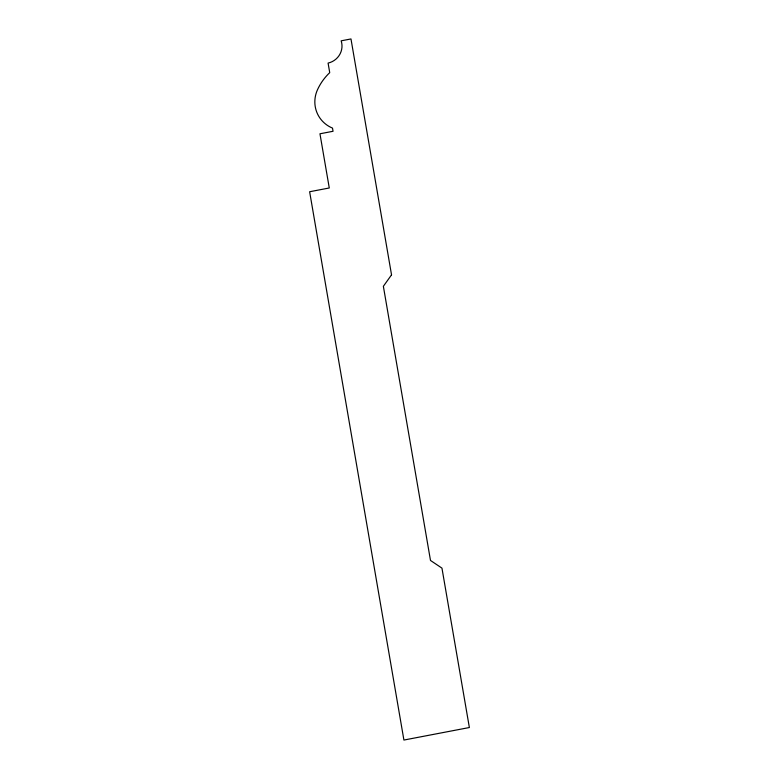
<?xml version="1.0" encoding="UTF-8"?>
<svg xmlns="http://www.w3.org/2000/svg" width="779" height="779" viewBox="0 0 779 779"><rect width="100%" height="100%" fill="white"/><g stroke="black" fill="none" stroke-linecap="round" stroke-linejoin="round"><path stroke-width="1.17" d="M391.535 274.851L383.365 286.292L430.495 560.452L441.956 568.134L469.367 727.528L403.911 740.05L309.633 191.741L329.274 187.982L319.955 133.784L333.042 131.281L332.497 128.097A30.118 29.076 -26.4 0 1 317.462 89.809A54.209 52.339 -26.4 0 1 329.721 72.651L328.086 63.089A17.459 16.856 -26.4 0 0 341.153 40.829L350.978 38.95L391.535 274.851"/></g></svg>
